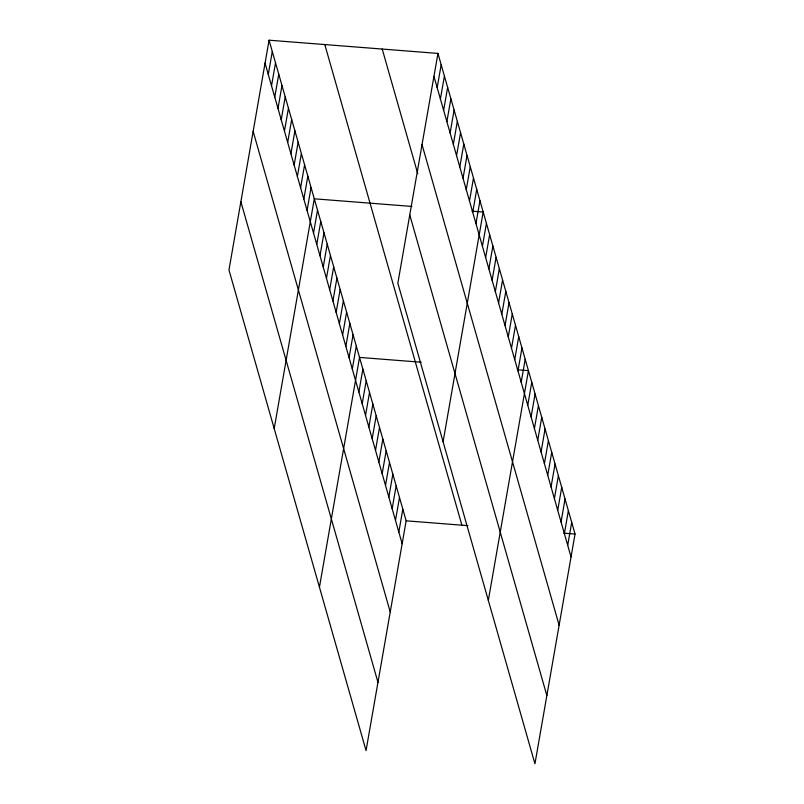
<?xml version="1.0" encoding="UTF-8"?>
<svg xmlns="http://www.w3.org/2000/svg" width="804" height="804" viewBox="0 0 804 804"><rect width="100%" height="100%" fill="white"/><g stroke="black" fill="none" stroke-linecap="round" stroke-linejoin="round"><path stroke-width="1.21" d="M269.059 40.2L228.959 269.963L366.051 750.584L406.151 520.821L269.059 40.2L437.949 53.416L575.041 534.037L534.941 763.8L397.849 283.179L437.949 53.416M268.285 74.47L272.295 51.526M271.521 85.797L275.521 62.863M274.757 97.123L278.757 74.189M277.983 108.46L281.983 85.515M281.219 119.786L285.219 96.842M284.445 131.112L288.455 108.178M287.681 142.439L291.681 119.505M290.907 153.775L294.917 130.831M294.143 165.101L298.143 142.157M297.369 176.428L301.379 153.494M300.606 187.754L304.605 164.82M303.832 199.09L307.842 176.146M307.068 210.417L311.068 187.473M274.204 428.572L314.304 198.809L411.899 206.437M313.53 233.07L317.53 210.135M316.766 244.406L320.766 221.462M319.992 255.732L323.992 232.788M323.228 267.059L327.228 244.125M326.454 278.385L330.454 255.451M329.69 289.721L333.69 266.777M332.916 301.048L336.926 278.104M336.152 312.374L340.152 289.44M339.378 323.7L343.388 300.766M342.615 335.037L346.614 312.093M345.841 346.363L349.851 323.419M349.077 357.69L353.077 334.755M352.303 369.016L356.313 346.082M319.439 587.171L359.539 357.408L421.256 362.242M358.865 392.02L362.875 369.076M362.202 403.688L366.202 380.754M365.529 415.366L369.528 392.422M368.855 427.035L372.855 404.1M372.182 438.713L376.192 415.768M437.175 87.686L441.175 64.742M375.518 450.381L379.518 427.447M440.411 99.013L444.411 76.068M378.845 462.049L382.845 439.115M443.637 110.339L447.637 87.405M382.171 473.727L386.181 450.783M446.873 121.665L450.873 98.731M385.498 485.395L389.508 462.461M450.099 133.002L454.109 110.058M388.834 497.073L392.834 474.129M453.335 144.328L457.335 121.384M392.161 508.741L396.161 485.807M456.561 155.654L460.571 132.72M395.488 520.419L399.498 497.475M459.798 166.981L463.797 144.047M398.824 532.087L402.824 509.143M463.024 178.317L467.034 155.373M466.26 189.643L470.26 166.699M469.486 200.97L473.496 178.036M472.722 212.296L476.722 189.362M475.948 223.633L479.958 200.688M443.084 441.788L483.184 212.015L472.038 211.15M482.42 246.285L486.42 223.351M485.646 257.612L489.646 234.678M488.882 268.948L492.882 246.004M492.108 280.274L496.118 257.33M495.344 291.601L499.344 268.667M498.57 302.927L502.58 279.993M501.807 314.263L505.806 291.319M505.033 325.59L509.043 302.646M508.269 336.916L512.269 313.982M511.495 348.243L515.505 325.308M514.731 359.579L518.731 336.635M517.957 370.905L521.967 347.961M521.193 382.232L525.193 359.298M488.329 600.387L528.429 370.624L517.284 369.75M527.756 405.236L531.756 382.292M531.082 416.904L535.082 393.97M534.409 428.582L538.419 405.638M537.745 440.25L541.745 417.316M541.072 451.928L545.072 428.984M544.398 463.596L548.408 440.652M547.725 475.264L551.735 452.33M551.062 486.943L555.061 463.998M554.388 498.611L558.388 475.677M557.715 510.289L561.725 487.345M561.051 521.957L565.051 499.013M564.378 533.625L568.378 510.691M567.704 545.303L571.714 522.359M406.151 520.821L467.868 525.645M563.895 533.163L575.041 534.037M433.949 76.35L571.031 556.971M422.03 144.609L559.122 625.231M382.212 49.054L417.758 173.674M409.759 214.929L546.851 695.55M324.796 44.562L461.888 525.183M265.059 63.144L402.151 543.755M253.149 131.394L390.241 612.015M240.868 201.714L377.96 682.335"/></g></svg>
